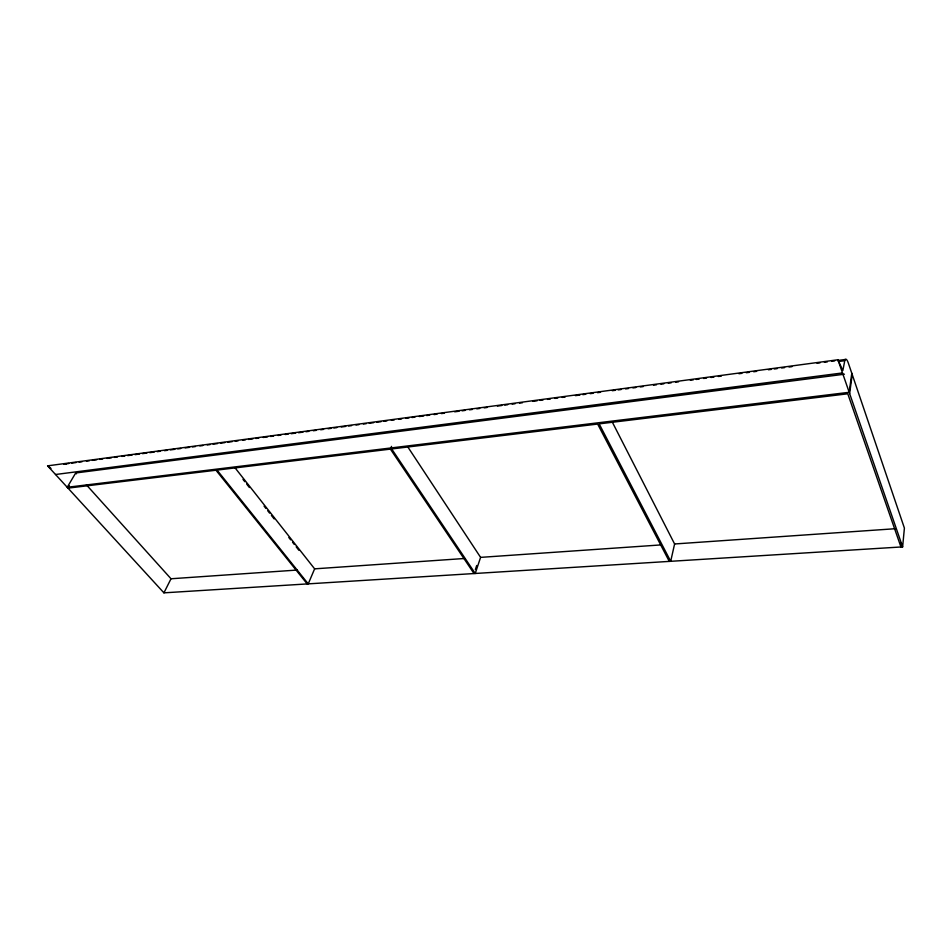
<?xml version="1.0" encoding="UTF-8"?>
<svg xmlns="http://www.w3.org/2000/svg" width="952" height="952" viewBox="0 0 952 952"><rect width="100%" height="100%" fill="white"/><g stroke="black" fill="none" stroke-linecap="round" stroke-linejoin="round"><path stroke-width="1.43" d="M838.498 361.534L844.388 360.748L845.007 359.523L842.841 370.554L837.938 359.761L47.6 465.849L163.922 592.846L902.627 546.876L904.4 528.086L848.303 362.998A12.745 3.034 83.6 0 0 845.007 359.523L837.641 360.51M901.354 542.652L900.937 546.983L847.78 393.795L599.153 423.866L670.696 561.311L674.599 543.973L612.338 422.164M851.79 373.255L849.184 392.295L67.223 487.281L75.696 472.977L844.436 374.207M849.624 393.569L852.23 374.529M475.369 569.534L476.714 565.5M408.146 447.44L480.593 557.372L475.226 573.473L391.688 448.963L597.642 424.057L669.292 561.406M474.025 573.556L390.427 449.118L391.546 446.393M234.894 467.634L314.624 568.844L308.234 583.873L217.044 470.098L390.427 449.118M163.922 592.846L171.015 578.768L297.429 570.034M69.413 485.746L67.997 488.126L215.973 470.228L307.198 583.933M64.367 464.112L68.782 463.517M71.733 463.124L76.148 462.529M79.099 462.137L82.039 461.744M86.465 461.149L89.405 460.756M92.356 460.363L96.771 459.768M99.71 459.376L102.661 458.971M107.076 458.388L111.503 457.793M114.442 457.4L117.394 457.008M121.808 456.413L124.76 456.02M127.699 455.627L132.114 455.032M135.065 454.639L139.48 454.044M142.431 453.652L146.846 453.057M149.797 452.664L154.212 452.069M157.163 451.676L160.103 451.284M164.517 450.689L167.469 450.296M170.42 449.903L174.835 449.308M177.774 448.916L180.725 448.523M185.14 447.928L189.567 447.333M192.506 446.94L195.457 446.547M199.872 445.952L202.824 445.56M207.238 444.965L210.178 444.572M213.129 444.179L217.544 443.584M220.495 443.192L224.91 442.597M227.861 442.204L232.276 441.609M235.227 441.216L238.167 440.824M242.581 440.229L245.533 439.836M248.484 439.443L252.899 438.848M255.838 438.455L258.789 438.063M263.204 437.468L267.631 436.873M270.57 436.48L273.522 436.087M277.936 435.492L280.888 435.1M285.303 434.505L288.242 434.112M291.193 433.719L295.608 433.124M298.559 432.732L302.974 432.137M305.925 431.744L308.865 431.351M313.291 430.756L316.231 430.363M320.645 429.768L323.597 429.376M328.012 428.781L330.963 428.388M333.902 427.995L336.853 427.603M341.268 427.008L345.695 426.413M348.634 426.02L351.585 425.627M356 425.032L358.952 424.64M363.367 424.045L366.306 423.652M369.257 423.259L373.672 422.664M376.623 422.272L381.038 421.677M383.989 421.284L386.928 420.891M391.355 420.296L394.295 419.903M398.709 419.308L401.661 418.916M406.076 418.333L409.027 417.928M411.966 417.535L414.917 417.143M419.332 416.548L423.759 415.964M426.698 415.56L429.649 415.167M434.064 414.584L437.016 414.18M441.43 413.596L444.37 413.192M454.687 411.811L459.102 411.228M462.053 410.824L464.993 410.431M469.419 409.848L472.359 409.443M476.773 408.86L479.725 408.456M484.14 407.873L487.091 407.48M497.396 406.099L501.823 405.504M504.762 405.112L507.713 404.707M512.128 404.124L515.08 403.731M519.495 403.136L522.434 402.744M532.751 401.363L537.166 400.768M540.117 400.375L543.057 399.971M547.483 399.388L550.423 398.995M554.837 398.4L557.789 398.007M562.204 397.412L565.155 397.02M575.46 395.639L579.887 395.044M582.826 394.652L585.777 394.259M590.192 393.664L593.144 393.271M597.558 392.676L600.498 392.283M612.291 390.701L615.23 390.308M618.181 389.915L621.12 389.523M625.547 388.928L628.487 388.535M632.902 387.94L635.853 387.547M640.268 386.952L643.219 386.56M653.524 385.179L656.475 384.786M660.89 384.192L663.841 383.799M668.256 383.204L671.196 382.811M675.622 382.216L678.562 381.823M690.355 380.241L693.294 379.848M696.245 379.455L699.184 379.063M703.599 378.468L706.551 378.075M710.966 377.48L713.917 377.087M718.332 376.492L721.283 376.099M738.954 373.731L741.906 373.339M746.32 372.744L749.26 372.351M753.687 371.756L756.626 371.363M768.419 369.781L771.358 369.388M774.309 368.995L777.248 368.602M781.663 368.007L784.615 367.615M789.029 367.02L791.981 366.627M817.018 363.271L819.969 362.879M824.384 362.284L827.324 361.891M831.75 361.296L834.69 360.903M55.525 474.501L842.496 372.946M314.624 568.844L464.695 558.479M480.593 557.372L661.342 544.889M674.599 543.973L895.32 528.717M47.6 465.849L50.98 468.432M75.696 472.977L76.457 473.822M86.418 484.865L171.015 578.768M242.998 479.392L244.831 481.712M246.663 484.032L249.412 487.531M264.085 506.131L265.917 508.451M267.75 510.784L269.583 513.104M271.415 515.425L274.176 518.923M288.837 537.523L290.669 539.843M292.514 542.176L294.346 544.496M296.179 546.817L298.928 550.315M837.938 359.761L902.627 546.876M63.724 464.017A9.008 6.664 80.9 0 1 66.343 464.076"/></g></svg>
